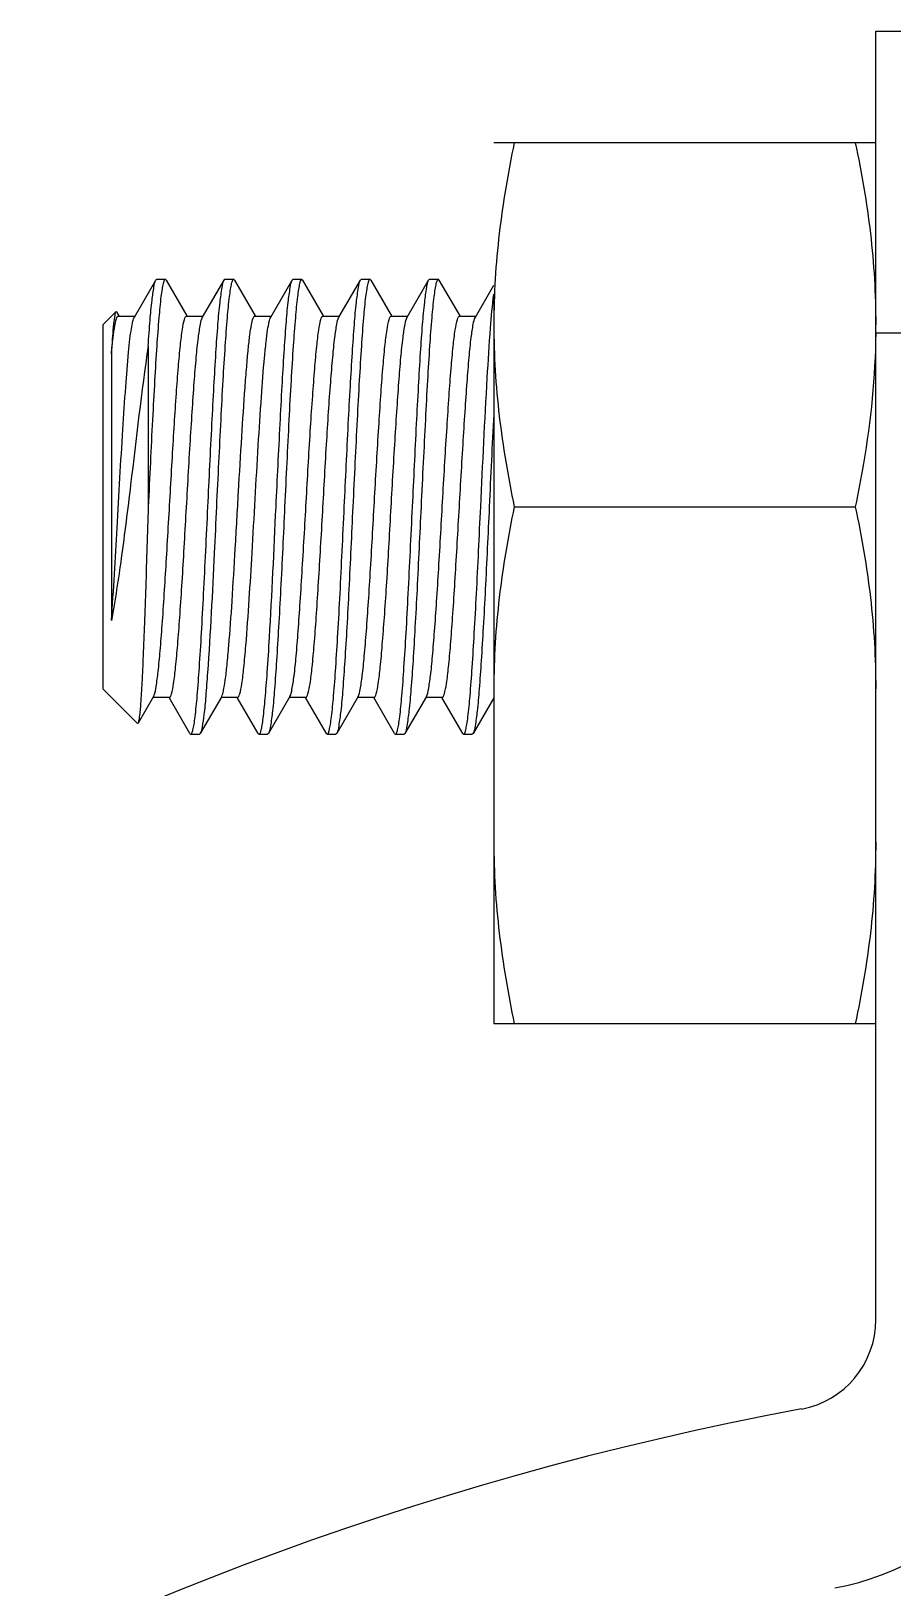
# Model space of a CAD drawing. Extents: x -427546 to -314919, y 698702 to 968782.
# Drawn here: x -416959.3 to -416894.4, y 894283.7 to 894400.8 of the extents above; entities that cross this region are included whole.
import ezdxf

# ---------------------------------------------------------------- set-up
doc = ezdxf.new("R2010")
doc.units = 0
doc.header["$LTSCALE"] = 1000
doc.header["$MEASUREMENT"] = 0
doc.layers.get('0').update_dxf_attribs({"linetype": 'CONTINUOUS'})

msp = doc.modelspace()

# ---------------------------------------------------------------- linework, layer by layer
at = {"linetype": 'CONTINUOUS'}
for p, q in [((-416895.73, 894303.87), (-416895.73, 894400.85)), ((-416895.73, 894400.85), (-416882.03, 894400.85)), ((-416895.73, 894392.45), (-416924.49, 894392.45)), ((-416951.56, 894379.33), (-416949.94, 894382.11)), ((-416949.87, 894382.17), (-416949.23, 894382.17)), ((-416949.16, 894382.11), (-416949.23, 894382.17)), ((-416949.16, 894382.11), (-416947.6, 894379.42)), ((-416946.43, 894379.33), (-416944.8, 894382.11)), ((-416944.8, 894382.11), (-416944.74, 894382.17)), ((-416944.74, 894382.17), (-416944.09, 894382.17)), ((-416944.03, 894382.11), (-416944.09, 894382.17)), ((-416944.03, 894382.11), (-416942.46, 894379.42)), ((-416941.29, 894379.33), (-416939.67, 894382.11)), ((-416939.67, 894382.11), (-416939.6, 894382.17)), ((-416939.6, 894382.17), (-416938.96, 894382.17)), ((-416938.89, 894382.11), (-416938.96, 894382.17)), ((-416938.89, 894382.11), (-416937.33, 894379.42)), ((-416936.15, 894379.33), (-416934.53, 894382.11)), ((-416934.53, 894382.11), (-416934.46, 894382.17)), ((-416934.46, 894382.17), (-416933.82, 894382.17)), ((-416933.75, 894382.11), (-416933.82, 894382.17)), ((-416933.75, 894382.11), (-416932.19, 894379.42)), ((-416931.02, 894379.33), (-416929.4, 894382.11)), ((-416929.4, 894382.11), (-416929.33, 894382.17)), ((-416929.33, 894382.17), (-416928.68, 894382.17)), ((-416928.62, 894382.11), (-416927.05, 894379.42)), ((-416925.88, 894379.33), (-416924.49, 894381.72)), ((-416924.49, 894380.92), (-416924.49, 894326.13)), ((-416953.94, 894378.75), (-416952.96, 894379.73)), ((-416952.91, 894379.71), (-416952.96, 894379.73)), ((-416952.91, 894379.71), (-416952.74, 894379.42)), ((-416953.94, 894378.75), (-416953.94, 894351.35)), ((-416952.77, 894379.4), (-416951.52, 894379.4)), ((-416947.63, 894379.4), (-416946.39, 894379.4)), ((-416942.49, 894379.4), (-416941.25, 894379.4)), ((-416937.36, 894379.4), (-416936.11, 894379.4)), ((-416932.22, 894379.4), (-416930.98, 894379.4)), ((-416927.08, 894379.4), (-416925.84, 894379.4)), ((-416950.52, 894377.17), (-416950.52, 894365.04)), ((-416895.73, 894378.13), (-416882.03, 894378.13)), ((-416953.29, 894376.56), (-416953.29, 894356.48)), ((-416922.95, 894365.05), (-416897.27, 894365.05)), ((-416953.94, 894351.35), (-416951.33, 894348.74)), ((-416950.12, 894350.77), (-416951.28, 894348.76)), ((-416948.91, 894350.7), (-416950.16, 894350.7)), ((-416950.12, 894350.77), (-416950.07, 894350.87)), ((-416947.37, 894347.99), (-416948.94, 894350.69)), ((-416944.98, 894350.77), (-416946.6, 894347.99)), ((-416943.78, 894350.7), (-416945.02, 894350.7)), ((-416942.24, 894347.99), (-416943.81, 894350.69)), ((-416939.84, 894350.77), (-416941.46, 894347.99)), ((-416938.64, 894350.7), (-416939.88, 894350.7)), ((-416937.1, 894347.99), (-416938.67, 894350.69)), ((-416934.71, 894350.77), (-416936.32, 894347.99)), ((-416933.5, 894350.7), (-416934.75, 894350.7)), ((-416931.96, 894347.99), (-416933.53, 894350.69)), ((-416929.57, 894350.77), (-416931.19, 894347.99)), ((-416928.37, 894350.7), (-416929.61, 894350.7)), ((-416926.83, 894347.99), (-416928.4, 894350.69)), ((-416924.49, 894350.68), (-416926.05, 894347.99)), ((-416951.28, 894348.76), (-416951.33, 894348.74)), ((-416947.37, 894347.99), (-416947.31, 894347.93)), ((-416947.31, 894347.93), (-416946.66, 894347.93)), ((-416942.24, 894347.99), (-416942.17, 894347.93)), ((-416942.17, 894347.93), (-416941.53, 894347.93)), ((-416941.46, 894347.99), (-416941.53, 894347.93)), ((-416937.1, 894347.99), (-416937.03, 894347.93)), ((-416937.03, 894347.93), (-416936.39, 894347.93)), ((-416936.32, 894347.99), (-416936.39, 894347.93)), ((-416931.96, 894347.99), (-416931.9, 894347.93)), ((-416931.9, 894347.93), (-416931.25, 894347.93)), ((-416931.19, 894347.99), (-416931.25, 894347.93)), ((-416926.83, 894347.99), (-416926.76, 894347.93)), ((-416926.76, 894347.93), (-416926.12, 894347.93)), ((-416926.05, 894347.99), (-416926.12, 894347.93)), ((-416895.73, 894326.13), (-416924.49, 894326.13))]:
    msp.add_line(p, q, dxfattribs=at)
msp.add_circle((-416856.35, 894055.95), 228.23, dxfattribs=at)
for centre, radius, start, end in [((-415593.81, 894303.09), 1332.47, 177.03533, 177.33486), ((-416902.57, 894303.87), 6.85, 280.562, 0), ((-416902.57, 894303.87), 20.55, 280.562, 0), ((-416856.35, 894055.95), 245.35, 100.562, 180)]:
    msp.add_arc(centre, radius, start, end, dxfattribs=at)
for points, knots in [([(-416922.95, 894392.45), (-416923.42, 894390.19), (-416924.2, 894385.65), (-416924.49, 894381.05), (-416924.49, 894378.75)], [0, 0, 0, 0, 0.500766, 1, 1, 1, 1]), ([(-416897.27, 894392.45), (-416896.79, 894390.19), (-416896.01, 894385.65), (-416895.73, 894381.05), (-416895.73, 894378.75)], [0, 0, 0, 0, 0.500766, 1, 1, 1, 1]), ([(-416949.23, 894382.17), (-416949.27, 894382.17), (-416949.34, 894382.03), (-416949.4, 894381.8), (-416949.49, 894381.38), (-416949.6, 894380.54), (-416949.73, 894379.1), (-416949.89, 894377), (-416950.04, 894374.44), (-416950.2, 894371.52), (-416950.36, 894368.34), (-416950.46, 894366.16), (-416950.52, 894365.04)], [0, 0, 0, 0, 0.006675, 0.021733, 0.045899, 0.079115, 0.171509, 0.295573, 0.446611, 0.618863, 0.80571, 1, 1, 1, 1]), ([(-416950.52, 894377.17), (-416950.47, 894377.81), (-416950.39, 894378.95), (-416950.26, 894380.44), (-416950.11, 894381.44), (-416950.03, 894381.96), (-416949.94, 894382.11)], [0, 0, 0, 0, 0.387273, 0.6883, 0.894185, 1, 1, 1, 1]), ([(-416949.94, 894382.11), (-416949.93, 894382.13), (-416949.92, 894382.16), (-416949.89, 894382.17), (-416949.87, 894382.17)], [0, 0, 0, 0, 0.600066, 1, 1, 1, 1]), ([(-416946.02, 894365.05), (-416945.92, 894367.13), (-416945.78, 894370.15), (-416945.57, 894374.02), (-416945.43, 894376.52), (-416945.28, 894378.62), (-416945.14, 894380.27), (-416944.98, 894381.37), (-416944.9, 894381.95), (-416944.8, 894382.11)], [0, 0, 0, 0, 0.364023, 0.530316, 0.678347, 0.803037, 0.900138, 0.966413, 1, 1, 1, 1]), ([(-416944.09, 894382.17), (-416944.13, 894382.17), (-416944.21, 894382.03), (-416944.27, 894381.8), (-416944.35, 894381.38), (-416944.46, 894380.54), (-416944.6, 894379.11), (-416944.75, 894377.01), (-416944.91, 894374.44), (-416945.06, 894371.52), (-416945.22, 894368.35), (-416945.33, 894366.16), (-416945.38, 894365.05)], [0, 0, 0, 0, 0.006671, 0.021724, 0.045885, 0.079095, 0.17148, 0.295534, 0.446569, 0.618825, 0.805687, 1, 1, 1, 1]), ([(-416940.89, 894365.05), (-416940.79, 894367.13), (-416940.64, 894370.15), (-416940.44, 894374.02), (-416940.29, 894376.52), (-416940.14, 894378.62), (-416940.01, 894380.27), (-416939.85, 894381.37), (-416939.76, 894381.95), (-416939.67, 894382.11)], [0, 0, 0, 0, 0.364025, 0.530318, 0.678348, 0.803036, 0.900137, 0.966414, 1, 1, 1, 1]), ([(-416938.96, 894382.17), (-416939, 894382.17), (-416939.07, 894382.03), (-416939.13, 894381.8), (-416939.21, 894381.38), (-416939.32, 894380.54), (-416939.46, 894379.11), (-416939.61, 894377.01), (-416939.77, 894374.44), (-416939.93, 894371.52), (-416940.08, 894368.35), (-416940.19, 894366.16), (-416940.24, 894365.05)], [0, 0, 0, 0, 0.006671, 0.021723, 0.045883, 0.079092, 0.171477, 0.295531, 0.446566, 0.618823, 0.805686, 1, 1, 1, 1]), ([(-416935.75, 894365.05), (-416935.65, 894367.13), (-416935.51, 894370.15), (-416935.3, 894374.02), (-416935.15, 894376.52), (-416935, 894378.62), (-416934.87, 894380.27), (-416934.71, 894381.37), (-416934.63, 894381.95), (-416934.53, 894382.11)], [0, 0, 0, 0, 0.364025, 0.530318, 0.678348, 0.803036, 0.900137, 0.966414, 1, 1, 1, 1]), ([(-416933.82, 894382.17), (-416933.86, 894382.17), (-416933.93, 894382.03), (-416933.99, 894381.8), (-416934.08, 894381.38), (-416934.19, 894380.54), (-416934.33, 894379.11), (-416934.48, 894377.01), (-416934.63, 894374.44), (-416934.79, 894371.52), (-416934.95, 894368.35), (-416935.05, 894366.16), (-416935.11, 894365.05)], [0, 0, 0, 0, 0.00667, 0.021722, 0.045881, 0.07909, 0.171474, 0.295528, 0.446564, 0.618821, 0.805685, 1, 1, 1, 1]), ([(-416930.61, 894365.05), (-416930.51, 894367.13), (-416930.37, 894370.15), (-416930.16, 894374.02), (-416930.02, 894376.52), (-416929.87, 894378.62), (-416929.73, 894380.27), (-416929.57, 894381.37), (-416929.49, 894381.95), (-416929.4, 894382.11)], [0, 0, 0, 0, 0.364025, 0.530318, 0.678349, 0.803036, 0.900137, 0.966414, 1, 1, 1, 1]), ([(-416928.68, 894382.17), (-416928.72, 894382.17), (-416928.8, 894382.03), (-416928.86, 894381.8), (-416928.94, 894381.38), (-416929.05, 894380.54), (-416929.19, 894379.11), (-416929.34, 894377), (-416929.5, 894374.44), (-416929.65, 894371.52), (-416929.81, 894368.35), (-416929.92, 894366.16), (-416929.97, 894365.05)], [0, 0, 0, 0, 0.006675, 0.021731, 0.045894, 0.079107, 0.171496, 0.295551, 0.446583, 0.618835, 0.805691, 1, 1, 1, 1]), ([(-416928.62, 894382.11), (-416928.63, 894382.13), (-416928.64, 894382.16), (-416928.67, 894382.17), (-416928.68, 894382.17)], [0, 0, 0, 0, 0.600342, 1, 1, 1, 1]), ([(-416925.48, 894365.05), (-416925.32, 894368.29), (-416925.11, 894372.77), (-416924.78, 894378.11), (-416924.6, 894380.2), (-416924.49, 894381.04)], [0, 0, 0, 0, 0.606527, 0.840991, 1, 1, 1, 1]), ([(-416952.96, 894379.73), (-416952.98, 894379.71), (-416953.01, 894379.61), (-416953.07, 894379.32), (-416953.14, 894378.72), (-416953.22, 894377.76), (-416953.26, 894376.99), (-416953.29, 894376.56)], [0, 0, 0, 0, 0.030031, 0.087347, 0.285412, 0.591997, 1, 1, 1, 1]), ([(-416953.29, 894376.56), (-416953.25, 894376.97), (-416953.18, 894377.66), (-416953.05, 894378.59), (-416952.95, 894379.06), (-416952.84, 894379.4), (-416952.77, 894379.4)], [0, 0, 0, 0, 0.420456, 0.730326, 0.922693, 1, 1, 1, 1]), ([(-416953.29, 894356.48), (-416953.12, 894358.81), (-416952.92, 894362.39), (-416952.65, 894367.18), (-416952.44, 894370.72), (-416952.23, 894373.87), (-416952.05, 894376.15), (-416951.9, 894377.61), (-416951.8, 894378.39), (-416951.69, 894378.94), (-416951.62, 894379.24), (-416951.56, 894379.33)], [0, 0, 0, 0, 0.30446, 0.46946, 0.627882, 0.768787, 0.882469, 0.926584, 0.961179, 0.985723, 1, 1, 1, 1]), ([(-416950.07, 894350.87), (-416949.99, 894351.08), (-416949.89, 894351.67), (-416949.74, 894352.78), (-416949.6, 894354.32), (-416949.39, 894357.06), (-416949.14, 894361.04), (-416948.9, 894365.26), (-416948.7, 894368.74), (-416948.55, 894371.22), (-416948.4, 894373.48), (-416948.26, 894375.45), (-416948.11, 894377.07), (-416947.97, 894378.25), (-416947.84, 894378.98), (-416947.74, 894379.3), (-416947.66, 894379.4), (-416947.63, 894379.4)], [0, 0, 0, 0, 0.023329, 0.062811, 0.117241, 0.184783, 0.349527, 0.534449, 0.626544, 0.714121, 0.794147, 0.863852, 0.92084, 0.963175, 0.989517, 0.99656, 1, 1, 1, 1]), ([(-416948.91, 894350.7), (-416948.88, 894350.7), (-416948.8, 894350.8), (-416948.7, 894351.13), (-416948.57, 894351.89), (-416948.43, 894353.12), (-416948.28, 894354.78), (-416948.13, 894356.82), (-416947.97, 894359.15), (-416947.82, 894361.69), (-416947.62, 894365.24), (-416947.42, 894368.76), (-416947.21, 894372.12), (-416947.06, 894374.31), (-416946.91, 894376.17), (-416946.77, 894377.64), (-416946.61, 894378.64), (-416946.52, 894379.17), (-416946.43, 894379.33)], [0, 0, 0, 0, 0.003516, 0.010771, 0.037949, 0.081609, 0.140308, 0.211978, 0.294061, 0.383613, 0.477416, 0.664254, 0.750572, 0.827952, 0.893624, 0.945254, 0.981055, 1, 1, 1, 1]), ([(-416944.44, 894354.59), (-416944.35, 894355.7), (-416944.18, 894358.15), (-416943.95, 894362.01), (-416943.72, 894366.14), (-416943.48, 894370.18), (-416943.28, 894373.31), (-416943.11, 894375.51), (-416942.99, 894376.83), (-416942.88, 894377.88), (-416942.76, 894378.69), (-416942.66, 894379.11), (-416942.56, 894379.4), (-416942.49, 894379.4)], [0, 0, 0, 0, 0.134735, 0.294625, 0.465613, 0.632623, 0.780938, 0.843915, 0.897532, 0.94062, 0.972276, 0.991945, 1, 1, 1, 1]), ([(-416943.16, 894354.59), (-416942.97, 894356.92), (-416942.75, 894360.6), (-416942.46, 894365.63), (-416942.24, 894369.55), (-416942.01, 894373.1), (-416941.82, 894375.69), (-416941.65, 894377.37), (-416941.54, 894378.27), (-416941.43, 894378.89), (-416941.35, 894379.22), (-416941.29, 894379.33)], [0, 0, 0, 0, 0.282028, 0.446286, 0.60859, 0.75578, 0.875942, 0.92276, 0.959436, 0.985284, 1, 1, 1, 1]), ([(-416939.84, 894350.77), (-416939.75, 894350.93), (-416939.66, 894351.46), (-416939.5, 894352.46), (-416939.36, 894353.93), (-416939.21, 894355.79), (-416939.06, 894357.99), (-416938.85, 894361.35), (-416938.65, 894364.86), (-416938.45, 894368.41), (-416938.3, 894370.96), (-416938.14, 894373.29), (-416937.99, 894375.32), (-416937.84, 894376.99), (-416937.7, 894378.21), (-416937.57, 894378.97), (-416937.47, 894379.3), (-416937.39, 894379.4), (-416937.36, 894379.4)], [0, 0, 0, 0, 0.018976, 0.054803, 0.106453, 0.172139, 0.249526, 0.335845, 0.52267, 0.61646, 0.705998, 0.788066, 0.859722, 0.918408, 0.962058, 0.98923, 0.996486, 1, 1, 1, 1]), ([(-416938.64, 894350.7), (-416938.61, 894350.7), (-416938.53, 894350.8), (-416938.43, 894351.13), (-416938.29, 894351.89), (-416938.15, 894353.12), (-416938, 894354.78), (-416937.85, 894356.82), (-416937.7, 894359.15), (-416937.55, 894361.69), (-416937.34, 894365.24), (-416937.15, 894368.76), (-416936.94, 894372.12), (-416936.79, 894374.31), (-416936.63, 894376.17), (-416936.49, 894377.64), (-416936.34, 894378.64), (-416936.24, 894379.17), (-416936.15, 894379.33)], [0, 0, 0, 0, 0.003515, 0.010772, 0.03795, 0.08161, 0.140308, 0.211979, 0.294061, 0.383612, 0.477415, 0.664252, 0.75057, 0.827951, 0.893623, 0.945254, 0.981055, 1, 1, 1, 1]), ([(-416934.71, 894350.77), (-416934.62, 894350.93), (-416934.52, 894351.46), (-416934.37, 894352.46), (-416934.23, 894353.93), (-416934.07, 894355.79), (-416933.92, 894357.99), (-416933.71, 894361.35), (-416933.52, 894364.86), (-416933.31, 894368.41), (-416933.16, 894370.96), (-416933.01, 894373.29), (-416932.86, 894375.32), (-416932.71, 894376.99), (-416932.57, 894378.21), (-416932.43, 894378.97), (-416932.33, 894379.3), (-416932.25, 894379.4), (-416932.22, 894379.4)], [0, 0, 0, 0, 0.018976, 0.054803, 0.106454, 0.172139, 0.249526, 0.335844, 0.522668, 0.616459, 0.705997, 0.788065, 0.859722, 0.918409, 0.962059, 0.989231, 0.996484, 1, 1, 1, 1]), ([(-416933.5, 894350.7), (-416933.47, 894350.7), (-416933.4, 894350.8), (-416933.29, 894351.13), (-416933.16, 894351.89), (-416933.02, 894353.12), (-416932.87, 894354.78), (-416932.72, 894356.82), (-416932.56, 894359.15), (-416932.41, 894361.69), (-416932.21, 894365.24), (-416932.01, 894368.76), (-416931.8, 894372.12), (-416931.65, 894374.31), (-416931.5, 894376.17), (-416931.36, 894377.64), (-416931.2, 894378.64), (-416931.11, 894379.17), (-416931.02, 894379.33)], [0, 0, 0, 0, 0.003517, 0.010771, 0.037949, 0.081609, 0.140308, 0.211978, 0.294062, 0.383613, 0.477416, 0.664254, 0.750571, 0.827951, 0.893624, 0.945254, 0.981055, 1, 1, 1, 1]), ([(-416929.57, 894350.77), (-416929.48, 894350.93), (-416929.38, 894351.46), (-416929.23, 894352.46), (-416929.09, 894353.93), (-416928.94, 894355.79), (-416928.79, 894357.99), (-416928.58, 894361.35), (-416928.38, 894364.86), (-416928.18, 894368.41), (-416928.02, 894370.96), (-416927.87, 894373.29), (-416927.72, 894375.32), (-416927.57, 894376.99), (-416927.43, 894378.21), (-416927.29, 894378.97), (-416927.19, 894379.3), (-416927.12, 894379.4), (-416927.08, 894379.4)], [0, 0, 0, 0, 0.018976, 0.054803, 0.106453, 0.172139, 0.249527, 0.335846, 0.52267, 0.61646, 0.705997, 0.788065, 0.859721, 0.918408, 0.962058, 0.98923, 0.996486, 1, 1, 1, 1]), ([(-416928.37, 894350.7), (-416928.33, 894350.7), (-416928.26, 894350.8), (-416928.16, 894351.13), (-416928.02, 894351.89), (-416927.88, 894353.12), (-416927.73, 894354.78), (-416927.58, 894356.82), (-416927.43, 894359.15), (-416927.28, 894361.69), (-416927.07, 894365.24), (-416926.87, 894368.76), (-416926.66, 894372.12), (-416926.51, 894374.31), (-416926.36, 894376.17), (-416926.22, 894377.64), (-416926.07, 894378.64), (-416925.97, 894379.17), (-416925.88, 894379.33)], [0, 0, 0, 0, 0.003515, 0.010772, 0.03795, 0.08161, 0.140308, 0.211978, 0.294061, 0.383612, 0.477415, 0.664253, 0.750571, 0.827951, 0.893624, 0.945254, 0.981055, 1, 1, 1, 1]), ([(-416924.49, 894378.75), (-416924.49, 894376.45), (-416924.2, 894371.85), (-416923.42, 894367.31), (-416922.95, 894365.05)], [0, 0, 0, 0, 0.499234, 1, 1, 1, 1]), ([(-416950.52, 894377.17), (-416951.02, 894373.69), (-416951.63, 894368.35), (-416952.49, 894361.44), (-416953, 894358.04), (-416953.29, 894356.48)], [0, 0, 0, 0, 0.506249, 0.772205, 1, 1, 1, 1]), ([(-416895.73, 894378.13), (-416895.77, 894374.84), (-416896.21, 894370.44), (-416897.04, 894366.13), (-416897.27, 894365.05)], [0, 0, 0, 0, 0.749247, 1, 1, 1, 1]), ([(-416950.52, 894365.04), (-416950.58, 894363.03), (-416950.67, 894360.11), (-416950.79, 894356.37), (-416950.89, 894353.97), (-416950.98, 894351.96), (-416951.07, 894350.43), (-416951.15, 894349.46), (-416951.22, 894348.97), (-416951.26, 894348.81), (-416951.28, 894348.76)], [0, 0, 0, 0, 0.370357, 0.538445, 0.687344, 0.811856, 0.907558, 0.970977, 0.989835, 1, 1, 1, 1]), ([(-416947.31, 894347.93), (-416947.27, 894347.93), (-416947.19, 894348.07), (-416947.13, 894348.3), (-416947.05, 894348.72), (-416946.94, 894349.56), (-416946.8, 894351), (-416946.65, 894353.1), (-416946.49, 894355.66), (-416946.34, 894358.58), (-416946.18, 894361.75), (-416946.07, 894363.94), (-416946.02, 894365.05)], [0, 0, 0, 0, 0.006671, 0.021724, 0.045884, 0.079096, 0.17149, 0.295552, 0.446588, 0.618834, 0.805687, 1, 1, 1, 1]), ([(-416945.38, 894365.05), (-416945.43, 894363.89), (-416945.63, 894359.73), (-416945.84, 894355.57), (-416946.05, 894352.57)], [0, 0, 0, 0, 0.278134, 1, 1, 1, 1]), ([(-416941.55, 894352.57), (-416941.49, 894353.45), (-416941.23, 894357.6), (-416941.04, 894361.77), (-416940.89, 894365.05)], [0, 0, 0, 0, 0.211307, 1, 1, 1, 1]), ([(-416940.24, 894365.05), (-416940.34, 894362.98), (-416940.48, 894359.95), (-416940.69, 894356.09), (-416940.84, 894353.59), (-416940.99, 894351.48), (-416941.12, 894349.84), (-416941.28, 894348.74), (-416941.36, 894348.15), (-416941.46, 894347.99)], [0, 0, 0, 0, 0.363953, 0.530215, 0.678233, 0.802927, 0.900053, 0.966366, 1, 1, 1, 1]), ([(-416937.03, 894347.93), (-416936.99, 894347.93), (-416936.92, 894348.07), (-416936.86, 894348.3), (-416936.78, 894348.72), (-416936.67, 894349.56), (-416936.53, 894351), (-416936.38, 894353.1), (-416936.22, 894355.66), (-416936.06, 894358.58), (-416935.91, 894361.75), (-416935.8, 894363.94), (-416935.75, 894365.05)], [0, 0, 0, 0, 0.006668, 0.021718, 0.045876, 0.079086, 0.171476, 0.295536, 0.446573, 0.618823, 0.805681, 1, 1, 1, 1]), ([(-416935.11, 894365.05), (-416935.2, 894362.98), (-416935.35, 894359.95), (-416935.55, 894356.09), (-416935.7, 894353.59), (-416935.85, 894351.48), (-416935.98, 894349.84), (-416936.14, 894348.74), (-416936.23, 894348.15), (-416936.32, 894347.99)], [0, 0, 0, 0, 0.363954, 0.530216, 0.678234, 0.802928, 0.900053, 0.966366, 1, 1, 1, 1]), ([(-416931.9, 894347.93), (-416931.86, 894347.93), (-416931.78, 894348.07), (-416931.72, 894348.3), (-416931.64, 894348.72), (-416931.53, 894349.56), (-416931.39, 894351), (-416931.24, 894353.1), (-416931.08, 894355.66), (-416930.93, 894358.58), (-416930.77, 894361.75), (-416930.67, 894363.94), (-416930.61, 894365.05)], [0, 0, 0, 0, 0.006668, 0.021718, 0.045876, 0.079086, 0.171475, 0.295535, 0.446572, 0.618822, 0.80568, 1, 1, 1, 1]), ([(-416929.97, 894365.05), (-416930.07, 894362.98), (-416930.21, 894359.95), (-416930.42, 894356.09), (-416930.56, 894353.59), (-416930.71, 894351.48), (-416930.85, 894349.84), (-416931.01, 894348.74), (-416931.09, 894348.15), (-416931.19, 894347.99)], [0, 0, 0, 0, 0.363954, 0.530216, 0.678234, 0.802928, 0.900053, 0.966366, 1, 1, 1, 1]), ([(-416926.76, 894347.93), (-416926.72, 894347.93), (-416926.65, 894348.07), (-416926.59, 894348.3), (-416926.51, 894348.72), (-416926.39, 894349.56), (-416926.26, 894351), (-416926.1, 894353.1), (-416925.95, 894355.66), (-416925.79, 894358.58), (-416925.63, 894361.75), (-416925.53, 894363.94), (-416925.48, 894365.05)], [0, 0, 0, 0, 0.006668, 0.021718, 0.045876, 0.079085, 0.171474, 0.295534, 0.446571, 0.618822, 0.80568, 1, 1, 1, 1]), ([(-416924.83, 894365.05), (-416924.93, 894362.98), (-416925.07, 894359.95), (-416925.28, 894356.09), (-416925.43, 894353.59), (-416925.58, 894351.48), (-416925.71, 894349.84), (-416925.87, 894348.74), (-416925.95, 894348.15), (-416926.05, 894347.99)], [0, 0, 0, 0, 0.363963, 0.530234, 0.678252, 0.80294, 0.900059, 0.966367, 1, 1, 1, 1]), ([(-416922.95, 894365.05), (-416923.42, 894362.8), (-416924.2, 894358.25), (-416924.49, 894353.65), (-416924.49, 894351.35)], [0, 0, 0, 0, 0.500766, 1, 1, 1, 1]), ([(-416897.27, 894365.05), (-416896.79, 894362.8), (-416896.01, 894358.25), (-416895.73, 894353.65), (-416895.73, 894351.35)], [0, 0, 0, 0, 0.500766, 1, 1, 1, 1]), ([(-416944.98, 894350.77), (-416944.91, 894350.9), (-416944.82, 894351.31), (-416944.69, 894352.1), (-416944.56, 894353.23), (-416944.49, 894354.1), (-416944.44, 894354.59)], [0, 0, 0, 0, 0.114396, 0.322354, 0.620115, 1, 1, 1, 1]), ([(-416943.78, 894350.7), (-416943.74, 894350.7), (-416943.67, 894350.8), (-416943.57, 894351.13), (-416943.43, 894351.87), (-416943.29, 894353.07), (-416943.21, 894354.04), (-416943.16, 894354.59)], [0, 0, 0, 0, 0.02517, 0.076888, 0.270466, 0.581536, 1, 1, 1, 1]), ([(-416946.05, 894352.57), (-416946.09, 894351.97), (-416946.17, 894350.92), (-416946.29, 894349.54), (-416946.43, 894348.62), (-416946.51, 894348.13), (-416946.6, 894347.99)], [0, 0, 0, 0, 0.386706, 0.687054, 0.892925, 1, 1, 1, 1]), ([(-416942.17, 894347.93), (-416942.13, 894347.93), (-416942.06, 894348.05), (-416942, 894348.27), (-416941.92, 894348.66), (-416941.82, 894349.44), (-416941.69, 894350.76), (-416941.6, 894351.91), (-416941.55, 894352.57)], [0, 0, 0, 0, 0.022932, 0.073811, 0.155357, 0.267403, 0.579563, 1, 1, 1, 1]), ([(-416946.6, 894347.99), (-416946.6, 894347.97), (-416946.62, 894347.95), (-416946.65, 894347.93), (-416946.66, 894347.93)], [0, 0, 0, 0, 0.600595, 1, 1, 1, 1]), ([(-416924.49, 894339.83), (-416924.49, 894337.53), (-416924.2, 894332.93), (-416923.42, 894328.39), (-416922.95, 894326.13)], [0, 0, 0, 0, 0.499234, 1, 1, 1, 1]), ([(-416895.73, 894339.83), (-416895.73, 894337.53), (-416896.01, 894332.93), (-416896.79, 894328.39), (-416897.27, 894326.13)], [0, 0, 0, 0, 0.499234, 1, 1, 1, 1])]:
    msp.add_open_spline(points, degree=3, knots=knots, dxfattribs=at)

doc.saveas('drawing.dxf')
